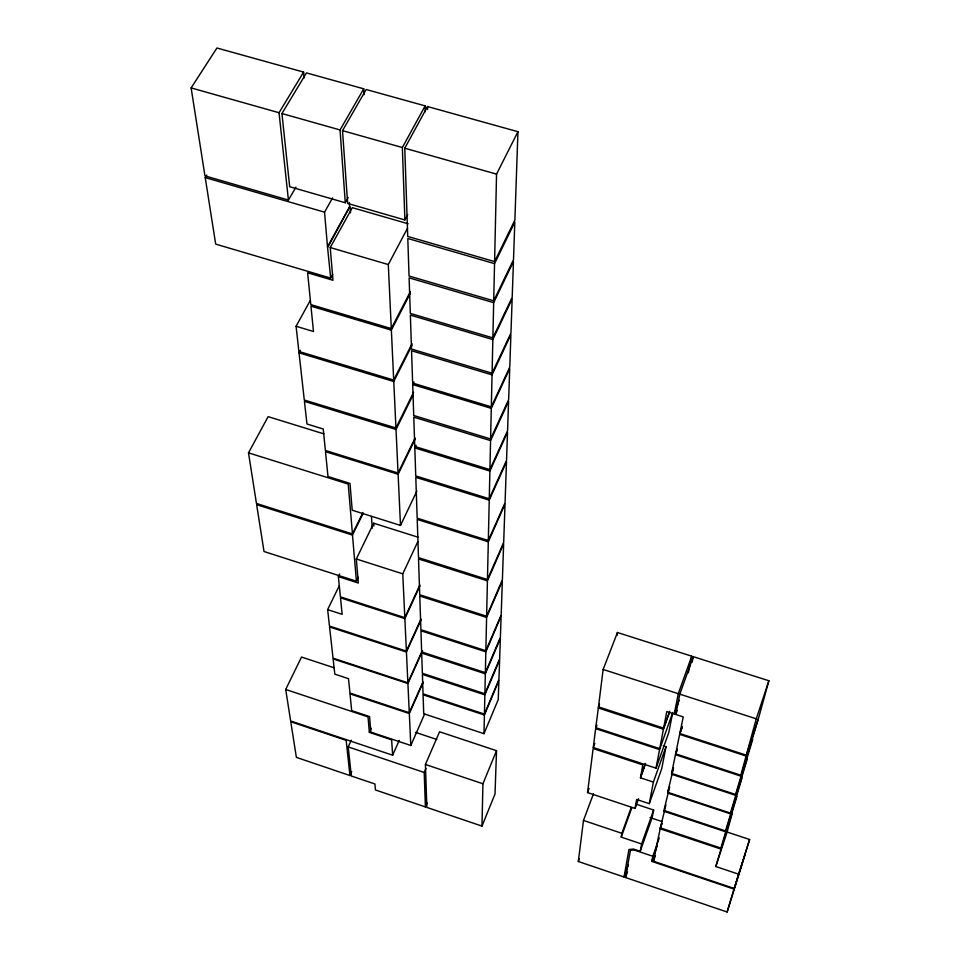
<?xml version="1.0" encoding="UTF-8"?>
<svg xmlns="http://www.w3.org/2000/svg" width="960" height="960" viewBox="0 0 960 960"><rect width="100%" height="100%" fill="white"/><g stroke="black" fill="none" stroke-linecap="round" stroke-linejoin="round"><path stroke-width="1.44" d="M481.98 826.104L482.928 783.78L496.524 750.696L439.56 731.772L425.424 764.484L426.864 807.432L481.98 826.104L495.024 793.968L496.524 750.696M483.996 733.692L484.416 715.008L498.9 680.484L498.24 699.552L483.996 733.692L423.72 713.736L423.084 694.8L484.416 715.008M484.428 714.096L484.86 694.86L499.62 659.94L498.936 679.56L484.428 714.096L423.06 693.864L422.4 674.4L484.86 694.86M484.884 693.768L485.34 673.8L500.364 638.46L499.656 658.824L484.884 693.768L422.364 673.284L421.692 653.064L485.34 673.8M485.364 672.672L485.832 651.816L501.132 616.056L500.4 637.308L485.364 672.672L421.656 651.912L420.948 630.792L485.832 651.816M485.856 650.748L486.6 617.436L502.356 581.04L501.18 614.964L485.856 650.748L420.912 629.712L419.772 595.992L486.6 617.436M486.624 616.236L487.428 580.836L503.64 543.78L502.392 579.804L486.624 616.236L419.736 594.768L418.536 558.948L487.428 580.836M487.452 579.54L488.304 541.788L505.02 504.06L503.688 542.46L487.452 579.54L418.488 557.628L417.216 519.444L488.304 541.788M488.328 540.528L489.24 500.148L506.496 461.748L505.068 502.788L488.328 540.528L417.168 518.172L415.8 477.324L489.24 500.148M489.264 498.768L489.888 471.048L507.516 432.192L506.544 460.356L489.264 498.768L415.752 475.932L414.816 447.912L416.088 445.272M489.924 469.608L490.572 440.604L508.584 401.316L507.564 430.74L489.924 469.608L414.768 446.46L413.784 417.144L490.572 440.604M490.608 438.96L491.292 408.336L509.724 368.58L508.644 399.636L490.608 438.96L413.724 415.476L412.692 384.54L413.988 381.936M491.328 406.86L492.048 374.868L510.9 334.656L509.772 367.08L491.328 406.86L412.644 383.052L411.552 350.736L492.048 374.868M492.084 373.212L492.84 339.564L512.148 298.908L510.96 332.976L492.084 373.212L411.492 349.056L410.364 315.096L492.84 339.564M492.876 337.896L493.668 302.664L513.444 261.564L512.208 297.216L492.876 337.896L410.304 313.404L409.116 277.848L493.668 302.664M493.704 300.828L494.544 263.652L514.812 222.12L513.504 259.716L493.704 300.828L409.044 276L407.796 238.488L494.544 263.652M494.592 261.6L496.548 174.12L517.944 131.7L427.512 106.548L404.772 148.212L407.724 236.424L494.592 261.6L514.884 220.044L517.944 131.7M669.732 711.192L663.648 728.112L598.464 706.884L603.144 669.468L617.436 632.508L691.74 656.184L688.368 672.792M628.44 864.648L624.048 877.008L578.316 861.492L583.488 820.44L593.472 793.788M672.54 713.412L668.82 732.42L656.028 768.168L593.28 747.516L595.644 728.64L596.688 725.892M587.544 792.588L593.148 748.548L642.828 764.904L640.476 777.816L653.388 782.076L649.284 803.664L636.648 799.464L635.064 808.428L587.544 792.588L589.092 788.472M669.516 712.308L663.432 729.204L659.736 748.644L595.764 727.704L598.332 708L599.388 705.216M617.04 635.436L617.436 632.508M624.048 877.008L628.944 849.492L633.552 849.06L640.224 851.304L641.616 843.972L621.24 837.12L621.876 833.328L631.188 807.552M625.548 877.524L630.432 850.32L634.128 849.972L652.848 856.272L651.792 861.384L734.016 889.116L727.116 912L625.548 877.524L627.492 872.028M656.028 768.168L659.568 749.58L672.72 712.464M663.648 728.112L666.792 711.576L674.256 714L679.176 700.272M636.084 804.18L653.628 810.024L652.152 817.536L640.224 851.304M663.204 745.728L666.024 746.652L661.704 768.744L649.284 803.664M674.256 714L678.276 693.672L691.74 656.184M768.876 680.76L756.288 718.812L746.316 755.172L679.824 733.524L683.256 716.916L675.768 714.48L679.812 694.164L693.252 656.664L768.876 680.76L758.604 717.948L746.088 756.012L740.82 775.2L675.636 753.852L679.644 734.376L682.152 727.32M692.124 662.196L693.252 656.664M732.072 814.02L727.104 832.032L749.616 839.52L734.208 888.456L653.472 861.24L660.168 828.78L662.1 823.26M742.044 777.948L720.84 848.076L660.36 827.868L665.916 804.864M669.468 787.56L663.96 810.456L725.532 830.94L747.276 758.976M752.712 739.308L730.44 813.072L667.704 792.3L673.38 768.684M758.364 718.812L735.54 794.46L671.592 773.412L675.456 754.704L677.424 749.124M738.516 874.152L715.776 866.508L736.968 796.32M744.984 854.88L727.116 912M749.616 839.52L734.016 889.116M715.776 866.508L727.104 832.032M660.36 827.868L661.812 823.716M652.848 856.272L659.232 837.948M651.792 861.384L657.18 845.94M653.472 861.24L655.44 855.612M667.704 792.3L669.612 786.852M675.636 753.852L677.112 749.664M671.592 773.412L673.536 767.904M679.824 733.524L682.332 726.444M641.616 843.972L653.628 810.024M653.388 782.076L666.024 746.652M675.768 714.48L677.244 710.364M621.24 837.12L631.92 807.528M635.064 808.428L638.556 798.732M640.68 777.048L645.528 763.428L640.476 777.816M578.316 861.492L579.324 858.768M593.28 747.516L594.828 743.436M598.464 706.884L599.532 704.1M595.764 727.704L596.82 724.956M351.276 740.244L348.216 746.916L351.312 775.992L374.928 783.996L375.432 789.96L425.412 806.916L427.104 802.944M425.412 806.916L424.212 772.476L425.964 768.408M410.808 745.476L409.308 713.532L350.004 693.864L351.684 710.64L369.576 716.604L370.872 732.132L410.808 745.476L424.656 713.928M333.864 667.704L301.524 657.048L285.696 689.46L290.652 720.984L392.628 755.208L399.24 740.328M409.272 712.716L407.904 683.508L333.12 658.908L334.824 674.16L348.492 678.672L349.956 693.06L409.272 712.716L423 681.828M409.308 713.532L423.024 682.656M407.868 682.776L406.428 652.02L329.568 626.952L333.036 658.164L407.868 682.776L421.98 651.348M407.904 683.508L422.628 650.736M349.956 775.536L346.164 740.34L290.772 721.74L296.376 757.38L349.956 775.536L351.732 771.6M392.628 755.208L391.632 739.812L369.348 732.36L371.196 728.28M339.276 585.72L327.636 609.612L329.46 626.04L406.392 651.12L420.96 619.044M406.428 652.02L420.996 619.968M339.66 574.02L338.388 576.624L340.404 596.844L404.82 617.664L419.832 585.036M406.392 651.12L404.868 618.624L419.868 586.008M404.82 617.664L402.768 573.84L417.78 541.74M400.5 525.432L398.112 474.252L325.5 451.668L327.984 476.52L349.98 483.408L352.224 510.204L400.5 525.432L416.82 491.172M356.412 581.208L352.488 535.092L256.644 504.66L264.012 551.508L356.412 581.208L358.308 577.284M338.388 576.624L358.32 583.032L356.304 558.984L373.692 523.212L418.26 537.288M398.052 473.04L396.012 429.48L304.44 401.364L306.96 423.984L323.232 429.012L325.368 450.456L398.052 473.04L415.068 438.036M398.112 474.252L415.104 439.26M323.868 433.884L268.14 416.64L248.496 452.844L256.452 503.448L352.452 533.916L362.988 512.484M352.488 535.092L363.012 513.684M300.42 350.28L299.028 352.824L304.284 400.008L395.94 427.992L413.604 392.292M396.012 429.48L412.992 395.124M310.212 300.564L296.076 326.268L298.872 351.432L393.696 380.064L412.044 343.68M395.94 427.992L393.768 381.528L412.092 345.156M408.18 223.8L352.32 207.672L330.228 247.548L332.976 280.284L307.62 272.784L310.8 304.596L391.296 328.608L410.316 291.636M393.696 380.064L391.368 330.144L410.376 293.184M391.296 328.608L388.296 264.552L407.544 228.12M425.268 111.852L425.136 105.888L366.18 89.496L342.516 130.644L347.652 203.436L404.892 219.948L407.7 214.656M206.784 175.056L205.224 177.588L215.676 244.104L330.684 278.088L332.772 274.26M404.892 219.948L402.36 147.528L425.136 105.888M330.684 278.088L327.492 246.744L349.62 206.892L349.308 202.536M328.032 246.912L349.62 206.892M364.068 94.692L363.732 88.824L306.468 72.9L281.94 113.544L289.68 186.708L345.276 202.752L348.192 197.52M327.492 246.744L324.54 212.172L332.58 197.916M345.276 202.752L340.044 129.948L363.732 88.824M304.14 78L303.612 72.096L216.936 48L191.124 87.912L204.948 175.872L288.42 200.064L295.896 187.188M288.42 200.064L279.036 112.728L303.612 72.096M191.124 87.912L279.036 112.728M281.94 113.544L340.044 129.948M342.516 130.644L402.36 147.528M404.772 148.212L496.548 174.12M205.224 177.588L324.54 212.172M330.228 247.548L388.296 264.552M391.368 330.144L310.956 306.144L313.488 331.512L296.076 326.268M412.692 384.54L491.292 408.336M299.028 352.824L393.768 381.528M414.816 447.912L489.888 471.048M248.496 452.844L348.216 484.068L352.452 533.916M356.304 558.984L402.768 573.84M603.144 669.468L678.276 693.672M679.812 694.164L756.288 718.812M404.868 618.624L340.5 597.804L342.144 614.316L327.636 609.612M679.644 734.376L746.088 756.012M598.332 708L663.432 729.204M595.644 728.64L659.568 749.58M740.592 776.04L675.456 754.704M671.436 774.204L735.324 795.24M667.56 793.008L730.248 813.756M663.804 811.212L725.328 831.684M415.5 732.372L436.812 739.464M285.696 689.46L368.028 716.88L369.348 732.36M650.088 817.584L662.004 821.556M660.168 828.78L720.6 848.952M425.424 764.484L482.928 783.78M583.488 820.44L621.876 833.328M348.216 746.916L424.212 772.476M350.148 207.048L350.544 212.772M371.46 516.528L372.264 528.24M373.692 523.212L373.884 526.08M427.512 106.548L427.572 109.524"/></g></svg>
